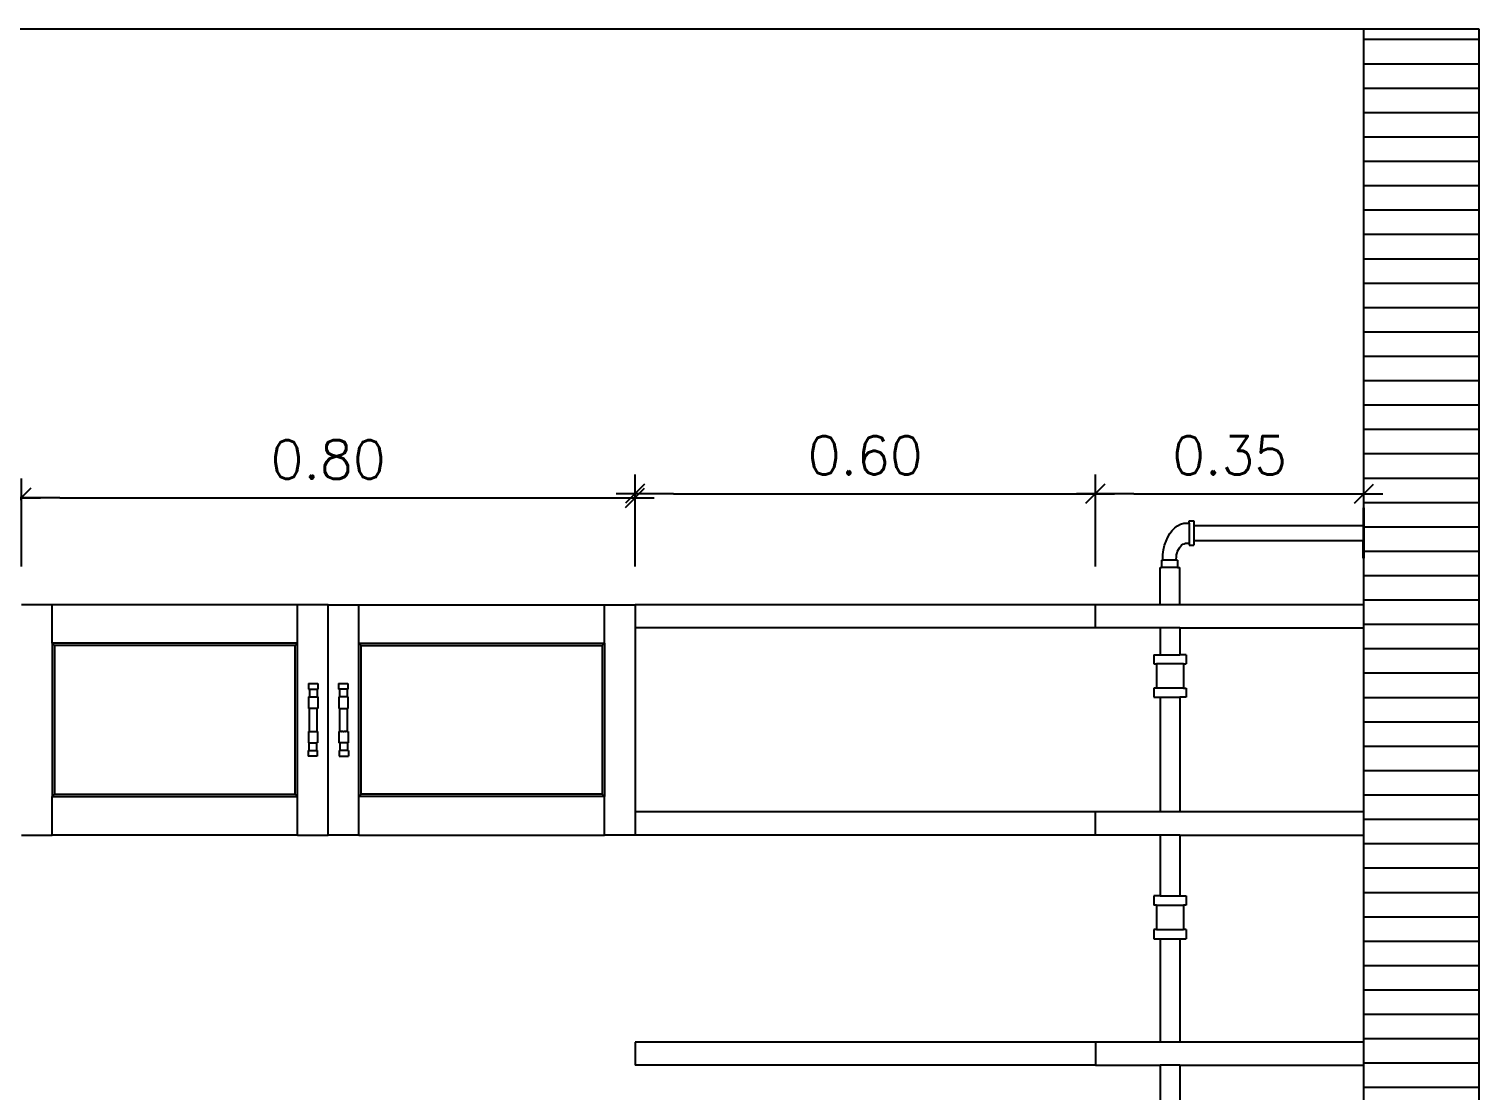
# Model space of a CAD drawing. Header units: millimetres. Extents: x 3 to 131, y 46 to 75.
# Drawn here: x 102.048 to 103.938, y 56.993 to 58.376 of the extents above; entities that cross this region are included whole.
import ezdxf

# ---------------------------------------------------------------- set-up
doc = ezdxf.new("R2010")
doc.units = ezdxf.units.MM
doc.header["$LTSCALE"] = 0.5
doc.layers.add('pared', color=5, linetype='Continuous')
doc.layers.add('SectionCutEdges', color=7, linetype='Continuous')
doc.styles.add('ROMANS', font='romans.shx')
doc.dimstyles.new('DIM 25', dxfattribs={"dimscale": 0, "dimtxt": 0.05, "dimasz": 0.05, "dimexe": 0.025, "dimexo": 0.05, "dimgap": 0.025, "dimtad": 1, "dimzin": 0, "dimdsep": 46, "dimtxsty": 'ROMANS', "dimblk": 'COTA', "dimcen": 0.025, "dimdle": 0.075, "dimclrd": 1, "dimclre": 1, "dimclrt": 3, "dimaunit": 1, "dimadec": 0, "dimazin": 0, "dimtfac": 0.75, "dimtix": 1, "dimtmove": 2, "dimatfit": 3, "dimfxl": 0.075, "dimtvp": 1.5, "dimtolj": 1, "dimtzin": 0, "dimarcsym": 0})

# ---------------------------------------------------------------- blocks, each defined once
blk = doc.blocks.new('COTA')
at = {"color": 4}
blk.add_line((-0.247, -0.249), (0.247, 0.249), dxfattribs=at)
at = {"color": 1}
blk.add_line((-1.001, -0.001), (0.495, -0.001), dxfattribs=at)
blk = doc.blocks.new('*D180')
at = {"layer": 'DEFPOINTS', "color": 1, "lineweight": -2, "ltscale": 0.5, "transparency": 16777216}
for p, q in [((101.0884, 57.676), (101.0884, 57.7903)), ((102.0384, 57.676), (102.0384, 57.7903)), ((101.1384, 57.7653), (101.9884, 57.7653))]:
    blk.add_line(p, q, dxfattribs=at)
at = {"layer": 'DEFPOINTS', "color": 0, "ltscale": 0.5, "transparency": 16777216}
for p in [(102.0384, 57.7653), (101.0884, 57.626), (102.0384, 57.626)]:
    blk.add_point(p, dxfattribs=at)
at = {"layer": 'DEFPOINTS', "color": 1, "lineweight": -2, "ltscale": 0.5, "transparency": 16777216, "xscale": 0.05, "yscale": 0.05, "zscale": 0.05, "rotation": 180}
blk.add_blockref('COTA', (101.0884, 57.7653), dxfattribs=at)
at = {"layer": 'DEFPOINTS', "color": 1, "lineweight": -2, "ltscale": 0.5, "transparency": 16777216, "xscale": 0.05, "yscale": 0.05, "zscale": 0.05}
blk.add_blockref('COTA', (102.0384, 57.7653), dxfattribs=at)
at = {"layer": 'DEFPOINTS', "color": 3, "ltscale": 0.5, "transparency": 16777216, "insert": (101.5634, 57.8153), "char_height": 0.05, "attachment_point": 5, "style": 'ROMANS'}
blk.add_mtext('\\A1;0.95', dxfattribs=at)
blk = doc.blocks.new('*D181')
at = {"layer": 'DEFPOINTS', "color": 1, "lineweight": -2, "ltscale": 0.5, "transparency": 16777216}
for p, q in [((102.0384, 57.676), (102.0384, 57.7902)), ((102.8384, 57.676), (102.8384, 57.7902)), ((102.0884, 57.7652), (102.7884, 57.7652))]:
    blk.add_line(p, q, dxfattribs=at)
at = {"layer": 'DEFPOINTS', "color": 0, "ltscale": 0.5, "transparency": 16777216}
for p in [(102.8384, 57.7652), (102.0384, 57.626), (102.8384, 57.626)]:
    blk.add_point(p, dxfattribs=at)
at = {"layer": 'DEFPOINTS', "color": 1, "lineweight": -2, "ltscale": 0.5, "transparency": 16777216, "xscale": 0.05, "yscale": 0.05, "zscale": 0.05, "rotation": 180}
blk.add_blockref('COTA', (102.0384, 57.7652), dxfattribs=at)
at = {"layer": 'DEFPOINTS', "color": 1, "lineweight": -2, "ltscale": 0.5, "transparency": 16777216, "xscale": 0.05, "yscale": 0.05, "zscale": 0.05}
blk.add_blockref('COTA', (102.8384, 57.7652), dxfattribs=at)
at = {"layer": 'DEFPOINTS', "color": 3, "ltscale": 0.5, "transparency": 16777216, "insert": (102.4384, 57.8152), "char_height": 0.05, "attachment_point": 5, "style": 'ROMANS'}
blk.add_mtext('\\A1;0.80', dxfattribs=at)
blk = doc.blocks.new('*D182')
at = {"layer": 'DEFPOINTS', "color": 1, "lineweight": -2, "ltscale": 0.5, "transparency": 16777216}
for p, q in [((102.8384, 57.676), (102.8384, 57.7956)), ((103.4384, 57.676), (103.4384, 57.7956)), ((102.8884, 57.7706), (103.3884, 57.7706))]:
    blk.add_line(p, q, dxfattribs=at)
at = {"layer": 'DEFPOINTS', "color": 0, "ltscale": 0.5, "transparency": 16777216}
for p in [(103.4384, 57.7706), (102.8384, 57.626), (103.4384, 57.626)]:
    blk.add_point(p, dxfattribs=at)
at = {"layer": 'DEFPOINTS', "color": 1, "lineweight": -2, "ltscale": 0.5, "transparency": 16777216, "xscale": 0.05, "yscale": 0.05, "zscale": 0.05, "rotation": 180}
blk.add_blockref('COTA', (102.8384, 57.7706), dxfattribs=at)
at = {"layer": 'DEFPOINTS', "color": 1, "lineweight": -2, "ltscale": 0.5, "transparency": 16777216, "xscale": 0.05, "yscale": 0.05, "zscale": 0.05}
blk.add_blockref('COTA', (103.4384, 57.7706), dxfattribs=at)
at = {"layer": 'DEFPOINTS', "color": 3, "ltscale": 0.5, "transparency": 16777216, "insert": (103.1384, 57.8206), "char_height": 0.05, "attachment_point": 5, "style": 'ROMANS'}
blk.add_mtext('\\A1;0.60', dxfattribs=at)
blk = doc.blocks.new('*D183')
at = {"layer": 'DEFPOINTS', "color": 1, "lineweight": -2, "ltscale": 0.5, "transparency": 16777216}
for p, q in [((103.4384, 57.676), (103.4384, 57.7956)), ((103.7884, 57.676), (103.7884, 57.7956)), ((103.4884, 57.7706), (103.7384, 57.7706))]:
    blk.add_line(p, q, dxfattribs=at)
at = {"layer": 'DEFPOINTS', "color": 0, "ltscale": 0.5, "transparency": 16777216}
for p in [(103.7884, 57.7706), (103.4384, 57.626), (103.7884, 57.626)]:
    blk.add_point(p, dxfattribs=at)
at = {"layer": 'DEFPOINTS', "color": 1, "lineweight": -2, "ltscale": 0.5, "transparency": 16777216, "xscale": 0.05, "yscale": 0.05, "zscale": 0.05, "rotation": 180}
blk.add_blockref('COTA', (103.4384, 57.7706), dxfattribs=at)
at = {"layer": 'DEFPOINTS', "color": 1, "lineweight": -2, "ltscale": 0.5, "transparency": 16777216, "xscale": 0.05, "yscale": 0.05, "zscale": 0.05}
blk.add_blockref('COTA', (103.7884, 57.7706), dxfattribs=at)
at = {"layer": 'DEFPOINTS', "color": 3, "ltscale": 0.5, "transparency": 16777216, "insert": (103.6134, 57.8206), "char_height": 0.05, "attachment_point": 5, "style": 'ROMANS'}
blk.add_mtext('\\A1;0.35', dxfattribs=at)

msp = doc.modelspace()

# ---------------------------------------------------------------- hatches: boundary and pattern name
at = {"layer": 'pared'}
h = msp.add_hatch(dxfattribs=at)
h.set_pattern_fill('LINE', color=8, scale=0.01)
h.set_pattern_definition([(0, (-4.510336, -7.836215), (0, 0.03175), [])])
h.paths.add_polyline_path([(103.9384, 58.376), (103.7884, 58.376), (103.7884, 57.752), (103.7884, 57.6867), (103.7884, 57.626), (103.7884, 57.596), (103.7884, 57.356), (103.7884, 57.326), (103.7884, 57.056), (103.7884, 57.026), (103.7884, 56.7912), (103.7884, 56.726), (103.7884, 56.634), (103.7884, 56.526), (103.7884, 55.776), (103.7884, 55.676), (103.9384, 55.676)])

# ---------------------------------------------------------------- linework, layer by layer
at = {"color": 1}
for p, q in [((103.7884, 58.376), (100.6884, 58.376)), ((102.0784, 57.626), (102.0384, 57.626)), ((102.0784, 57.576), (102.0784, 57.626)), ((102.3984, 57.626), (102.0784, 57.626)), ((102.4384, 57.626), (102.3984, 57.626)), ((102.3984, 57.576), (102.3984, 57.626)), ((102.4384, 57.626), (102.4784, 57.626)), ((102.4384, 57.326), (102.4384, 57.626)), ((102.4784, 57.576), (102.4784, 57.626)), ((102.4784, 57.626), (102.7984, 57.626)), ((102.7984, 57.576), (102.7984, 57.626)), ((102.7984, 57.626), (102.8384, 57.626)), ((102.8384, 57.626), (102.8384, 57.596)), ((103.4384, 57.626), (102.8384, 57.626)), ((103.4384, 57.596), (102.8384, 57.596)), ((102.8384, 57.596), (102.8384, 57.356)), ((102.3984, 57.576), (102.0784, 57.576)), ((102.0814, 57.573), (102.0784, 57.576)), ((102.0784, 57.576), (102.0784, 57.376)), ((102.3954, 57.573), (102.0814, 57.573)), ((102.0814, 57.573), (102.0814, 57.379)), ((102.3954, 57.573), (102.3984, 57.576)), ((102.3954, 57.379), (102.3954, 57.573)), ((102.3984, 57.376), (102.3984, 57.576)), ((102.4784, 57.576), (102.7984, 57.576)), ((102.4814, 57.573), (102.4784, 57.576)), ((102.4784, 57.376), (102.4784, 57.576)), ((102.4814, 57.379), (102.4814, 57.573)), ((102.4814, 57.573), (102.7954, 57.573)), ((102.7954, 57.573), (102.7984, 57.576)), ((102.7954, 57.573), (102.7954, 57.379)), ((102.7984, 57.576), (102.7984, 57.376)), ((102.4129, 57.5234), (102.4129, 57.5159)), ((102.4129, 57.5234), (102.4248, 57.5234)), ((102.4129, 57.5159), (102.4138, 57.5159)), ((102.4138, 57.5159), (102.4138, 57.506)), ((102.4138, 57.5159), (102.4238, 57.5159)), ((102.4238, 57.5159), (102.4238, 57.506)), ((102.4238, 57.5159), (102.4248, 57.5159)), ((102.4248, 57.5234), (102.4248, 57.5159)), ((102.4519, 57.5234), (102.4519, 57.5159)), ((102.4519, 57.5234), (102.4639, 57.5234)), ((102.453, 57.5159), (102.4519, 57.5159)), ((102.453, 57.5159), (102.453, 57.506)), ((102.463, 57.5159), (102.453, 57.5159)), ((102.463, 57.5159), (102.463, 57.506)), ((102.463, 57.5159), (102.4639, 57.5159)), ((102.4639, 57.5234), (102.4639, 57.5159)), ((102.4127, 57.506), (102.4127, 57.491)), ((102.4127, 57.506), (102.4138, 57.506)), ((102.4138, 57.506), (102.4238, 57.506)), ((102.4247, 57.506), (102.4238, 57.506)), ((102.4247, 57.506), (102.4247, 57.491)), ((102.4521, 57.506), (102.4521, 57.491)), ((102.4521, 57.506), (102.453, 57.506)), ((102.463, 57.506), (102.453, 57.506)), ((102.463, 57.506), (102.464, 57.506)), ((102.464, 57.506), (102.464, 57.491)), ((102.4127, 57.491), (102.4136, 57.491)), ((102.4136, 57.491), (102.4136, 57.461)), ((102.4236, 57.491), (102.4136, 57.491)), ((102.4236, 57.491), (102.4236, 57.461)), ((102.4247, 57.491), (102.4236, 57.491)), ((102.4531, 57.491), (102.4521, 57.491)), ((102.4531, 57.491), (102.4531, 57.461)), ((102.4531, 57.491), (102.4631, 57.491)), ((102.4631, 57.491), (102.4631, 57.461)), ((102.464, 57.491), (102.4631, 57.491)), ((102.4126, 57.461), (102.4126, 57.446)), ((102.4126, 57.461), (102.4131, 57.461)), ((102.4131, 57.461), (102.4136, 57.461)), ((102.4136, 57.461), (102.4131, 57.461)), ((102.4136, 57.461), (102.4137, 57.461)), ((102.4136, 57.461), (102.4137, 57.461)), ((102.4137, 57.461), (102.414, 57.461)), ((102.414, 57.461), (102.4142, 57.461)), ((102.4142, 57.461), (102.4147, 57.461)), ((102.4147, 57.461), (102.4149, 57.461)), ((102.4149, 57.461), (102.4151, 57.461)), ((102.4151, 57.461), (102.4159, 57.461)), ((102.4159, 57.461), (102.416, 57.461)), ((102.416, 57.461), (102.4165, 57.461)), ((102.4165, 57.461), (102.4171, 57.461)), ((102.4171, 57.461), (102.4175, 57.461)), ((102.4175, 57.461), (102.4181, 57.461)), ((102.4181, 57.461), (102.4184, 57.461)), ((102.4184, 57.461), (102.419, 57.461)), ((102.419, 57.461), (102.4196, 57.461)), ((102.4196, 57.461), (102.4197, 57.461)), ((102.4197, 57.461), (102.4206, 57.461)), ((102.4206, 57.461), (102.4209, 57.461)), ((102.4209, 57.461), (102.4211, 57.461)), ((102.4211, 57.461), (102.422, 57.461)), ((102.422, 57.461), (102.422, 57.461)), ((102.422, 57.461), (102.4224, 57.461)), ((102.4224, 57.461), (102.4228, 57.461)), ((102.4228, 57.461), (102.4231, 57.461)), ((102.4231, 57.461), (102.4234, 57.461)), ((102.4234, 57.461), (102.4235, 57.461)), ((102.4235, 57.461), (102.4236, 57.461)), ((102.424, 57.461), (102.4236, 57.461)), ((102.4245, 57.461), (102.424, 57.461)), ((102.4245, 57.461), (102.4245, 57.446)), ((102.4522, 57.461), (102.4522, 57.446)), ((102.4528, 57.461), (102.4522, 57.461)), ((102.4531, 57.461), (102.4528, 57.461)), ((102.4531, 57.461), (102.4534, 57.461)), ((102.4536, 57.461), (102.4534, 57.461)), ((102.4537, 57.461), (102.4536, 57.461)), ((102.4548, 57.461), (102.4537, 57.461)), ((102.4548, 57.461), (102.4554, 57.461)), ((102.4548, 57.461), (102.4548, 57.461)), ((102.4558, 57.461), (102.4554, 57.461)), ((102.4562, 57.461), (102.4558, 57.461)), ((102.4562, 57.461), (102.4566, 57.461)), ((102.4571, 57.461), (102.4566, 57.461)), ((102.4577, 57.461), (102.4571, 57.461)), ((102.4577, 57.461), (102.4579, 57.461)), ((102.4579, 57.461), (102.4592, 57.461)), ((102.4592, 57.461), (102.4593, 57.461)), ((102.4597, 57.461), (102.4593, 57.461)), ((102.4604, 57.461), (102.4597, 57.461)), ((102.4604, 57.461), (102.4608, 57.461)), ((102.4608, 57.461), (102.4608, 57.461)), ((102.4618, 57.461), (102.4608, 57.461)), ((102.4621, 57.461), (102.4618, 57.461)), ((102.4621, 57.461), (102.4623, 57.461)), ((102.463, 57.461), (102.4623, 57.461)), ((102.4631, 57.461), (102.463, 57.461)), ((102.4631, 57.461), (102.463, 57.461)), ((102.4631, 57.461), (102.4642, 57.461)), ((102.4642, 57.461), (102.4642, 57.446)), ((102.4126, 57.446), (102.4133, 57.446)), ((102.4133, 57.446), (102.4133, 57.4362)), ((102.4133, 57.446), (102.4233, 57.446)), ((102.4233, 57.446), (102.4233, 57.4362)), ((102.4245, 57.446), (102.4233, 57.446)), ((102.4534, 57.446), (102.4522, 57.446)), ((102.4534, 57.446), (102.4534, 57.4362)), ((102.4634, 57.446), (102.4534, 57.446)), ((102.4634, 57.446), (102.4634, 57.4362)), ((102.4642, 57.446), (102.4634, 57.446)), ((102.4121, 57.4362), (102.4121, 57.4287)), ((102.4133, 57.4362), (102.4121, 57.4362)), ((102.424, 57.4287), (102.4121, 57.4287)), ((102.4133, 57.4362), (102.4233, 57.4362)), ((102.4233, 57.4362), (102.424, 57.4362)), ((102.424, 57.4362), (102.424, 57.4287)), ((102.4527, 57.4362), (102.4527, 57.4287)), ((102.4527, 57.4362), (102.4534, 57.4362)), ((102.4527, 57.4287), (102.4647, 57.4287)), ((102.4634, 57.4362), (102.4534, 57.4362)), ((102.4647, 57.4362), (102.4634, 57.4362)), ((102.4647, 57.4362), (102.4647, 57.4287)), ((102.0814, 57.379), (102.0784, 57.376)), ((102.0784, 57.376), (102.3984, 57.376)), ((102.0784, 57.326), (102.0784, 57.376)), ((102.0814, 57.379), (102.3954, 57.379)), ((102.3954, 57.379), (102.3984, 57.376)), ((102.3984, 57.326), (102.3984, 57.376)), ((102.4814, 57.379), (102.4784, 57.376)), ((102.7984, 57.376), (102.4784, 57.376)), ((102.4784, 57.326), (102.4784, 57.376)), ((102.7954, 57.379), (102.4814, 57.379)), ((102.7954, 57.379), (102.7984, 57.376)), ((102.7984, 57.326), (102.7984, 57.376)), ((102.8384, 57.356), (102.8384, 57.326)), ((103.4384, 57.356), (102.8384, 57.356)), ((102.0384, 57.326), (102.0784, 57.326)), ((102.3984, 57.326), (102.0784, 57.326)), ((102.3984, 57.326), (102.4384, 57.326)), ((102.4784, 57.326), (102.4384, 57.326)), ((102.4784, 57.326), (102.7984, 57.326)), ((102.8384, 57.326), (102.7984, 57.326)), ((103.4384, 57.326), (102.8384, 57.326)), ((103.4384, 57.056), (102.8384, 57.056)), ((102.8384, 57.056), (102.8384, 57.026)), ((103.4384, 57.026), (102.8384, 57.026))]:
    msp.add_line(p, q, dxfattribs=at)
at = {"color": 5}
for p, q in [((103.7876, 57.752), (103.7884, 57.752)), ((103.7876, 57.752), (103.7876, 57.7289)), ((103.7876, 57.7289), (103.7876, 57.7098)), ((103.7876, 57.6867), (103.7876, 57.7098)), ((103.7876, 57.6867), (103.7884, 57.6867))]:
    msp.add_line(p, q, dxfattribs=at)
at = {"color": 2}
for p, q in [((103.5354, 57.7187), (103.5385, 57.7228)), ((103.5385, 57.7228), (103.5419, 57.7262)), ((103.5419, 57.7262), (103.5456, 57.7289)), ((103.5456, 57.7289), (103.5495, 57.7309)), ((103.5495, 57.7309), (103.5536, 57.7321)), ((103.5536, 57.7321), (103.5574, 57.7324)), ((103.5574, 57.7324), (103.5605, 57.7324)), ((103.5605, 57.7352), (103.5668, 57.7352)), ((103.5605, 57.7324), (103.5605, 57.7352)), ((103.5605, 57.7324), (103.5605, 57.7063)), ((103.5668, 57.7352), (103.5668, 57.7289)), ((103.7876, 57.7289), (103.5668, 57.7289)), ((103.5668, 57.7289), (103.5668, 57.7098)), ((103.5272, 57.6976), (103.5286, 57.7035)), ((103.5286, 57.7035), (103.5304, 57.709)), ((103.5304, 57.709), (103.5327, 57.7141)), ((103.5327, 57.7141), (103.5354, 57.7187)), ((103.5478, 57.7002), (103.5492, 57.702)), ((103.5492, 57.702), (103.5507, 57.7035)), ((103.5507, 57.7035), (103.5523, 57.7047)), ((103.5523, 57.7047), (103.5541, 57.7055)), ((103.5541, 57.7055), (103.5558, 57.7061)), ((103.5558, 57.7061), (103.558, 57.7063)), ((103.558, 57.7063), (103.5605, 57.7063)), ((103.5605, 57.7063), (103.5605, 57.7036)), ((103.5605, 57.7036), (103.5668, 57.7036)), ((103.5668, 57.7098), (103.7876, 57.7098)), ((103.5668, 57.7098), (103.5668, 57.7036)), ((103.5244, 57.6841), (103.5244, 57.6747)), ((103.5244, 57.6841), (103.5262, 57.6841)), ((103.5262, 57.6859), (103.5264, 57.6916)), ((103.5262, 57.6841), (103.5262, 57.6859)), ((103.5437, 57.6841), (103.5262, 57.6841)), ((103.5264, 57.6916), (103.5272, 57.6976)), ((103.5437, 57.685), (103.5439, 57.6882)), ((103.5437, 57.6841), (103.5437, 57.685)), ((103.5455, 57.6841), (103.5437, 57.6841)), ((103.5439, 57.6882), (103.5442, 57.6908)), ((103.5442, 57.6908), (103.5448, 57.6934)), ((103.5448, 57.6934), (103.5456, 57.6959)), ((103.5455, 57.6841), (103.5455, 57.6747)), ((103.5456, 57.6959), (103.5466, 57.6981)), ((103.5466, 57.6981), (103.5478, 57.7002)), ((103.5229, 57.6747), (103.5244, 57.6747)), ((103.5229, 57.626), (103.5229, 57.6747)), ((103.5455, 57.6747), (103.5244, 57.6747)), ((103.5455, 57.6747), (103.5484, 57.6747)), ((103.5484, 57.626), (103.5484, 57.6747)), ((103.5229, 57.596), (103.5229, 57.5609)), ((103.5484, 57.596), (103.5484, 57.5609)), ((103.5145, 57.5609), (103.5145, 57.5491)), ((103.5145, 57.5609), (103.5229, 57.5609)), ((103.5229, 57.5609), (103.5484, 57.5609)), ((103.5568, 57.5609), (103.5484, 57.5609)), ((103.5568, 57.5609), (103.5568, 57.5491)), ((103.5145, 57.5491), (103.5181, 57.5491)), ((103.5181, 57.5491), (103.5181, 57.5175)), ((103.5532, 57.5491), (103.5181, 57.5491)), ((103.5532, 57.5491), (103.5532, 57.5175)), ((103.5532, 57.5491), (103.5568, 57.5491)), ((103.5145, 57.5175), (103.5145, 57.5056)), ((103.5181, 57.5175), (103.5145, 57.5175)), ((103.5532, 57.5175), (103.5181, 57.5175)), ((103.5532, 57.5175), (103.5568, 57.5175)), ((103.5568, 57.5175), (103.5568, 57.5056)), ((103.5145, 57.5056), (103.5229, 57.5056)), ((103.5229, 57.5056), (103.5229, 57.356)), ((103.5229, 57.5056), (103.5484, 57.5056)), ((103.5484, 57.5056), (103.5484, 57.356)), ((103.5568, 57.5056), (103.5484, 57.5056)), ((103.5229, 57.326), (103.5229, 57.2466)), ((103.5484, 57.326), (103.5484, 57.2466)), ((103.5145, 57.2466), (103.5145, 57.2347)), ((103.5229, 57.2466), (103.5145, 57.2466)), ((103.5181, 57.2347), (103.5145, 57.2347)), ((103.5181, 57.2347), (103.5181, 57.2029)), ((103.5181, 57.2347), (103.5532, 57.2347)), ((103.5229, 57.2466), (103.5484, 57.2466)), ((103.5484, 57.2466), (103.5568, 57.2466)), ((103.5532, 57.2347), (103.5532, 57.2029)), ((103.5568, 57.2347), (103.5532, 57.2347)), ((103.5568, 57.2466), (103.5568, 57.2347)), ((103.5145, 57.2029), (103.5145, 57.1909)), ((103.5181, 57.2029), (103.5145, 57.2029)), ((103.5181, 57.2029), (103.5532, 57.2029)), ((103.5568, 57.2029), (103.5532, 57.2029)), ((103.5568, 57.2029), (103.5568, 57.1909)), ((103.5145, 57.1909), (103.5229, 57.1909)), ((103.5229, 57.1909), (103.5229, 57.056)), ((103.5229, 57.1909), (103.5484, 57.1909)), ((103.5484, 57.1909), (103.5484, 57.056)), ((103.5484, 57.1909), (103.5568, 57.1909)), ((103.5229, 57.026), (103.5229, 56.9186)), ((103.5484, 57.026), (103.5484, 56.9186))]:
    msp.add_line(p, q, dxfattribs=at)
at = {"color": 4}
for p, q in [((103.4384, 57.596), (103.4384, 57.626)), ((103.5229, 57.626), (103.4384, 57.626)), ((103.5484, 57.626), (103.5229, 57.626)), ((103.7884, 57.626), (103.5484, 57.626)), ((103.5229, 57.596), (103.4384, 57.596)), ((103.5484, 57.596), (103.5229, 57.596)), ((103.5484, 57.596), (103.7884, 57.596)), ((103.4384, 57.326), (103.4384, 57.356)), ((103.5229, 57.356), (103.4384, 57.356)), ((103.5484, 57.356), (103.5229, 57.356)), ((103.7884, 57.356), (103.5484, 57.356)), ((103.5229, 57.326), (103.4384, 57.326)), ((103.5484, 57.326), (103.5229, 57.326)), ((103.5484, 57.326), (103.7884, 57.326)), ((103.4384, 57.056), (103.4384, 57.026)), ((103.5229, 57.056), (103.4384, 57.056)), ((103.5484, 57.056), (103.5229, 57.056)), ((103.7884, 57.056), (103.5484, 57.056)), ((103.4384, 57.026), (103.5229, 57.026)), ((103.5484, 57.026), (103.5229, 57.026)), ((103.5484, 57.026), (103.7884, 57.026))]:
    msp.add_line(p, q, dxfattribs=at)
at = {"layer": 'SectionCutEdges', "color": 5}
for p, q in [((103.9384, 58.376), (103.7884, 58.376)), ((103.7884, 57.752), (103.7884, 58.376)), ((103.9384, 55.676), (103.9384, 58.376)), ((103.7884, 57.752), (103.7884, 57.6867)), ((103.7884, 57.626), (103.7884, 57.6867)), ((103.7884, 57.596), (103.7884, 57.626)), ((103.7884, 57.356), (103.7884, 57.596)), ((103.7884, 57.326), (103.7884, 57.356)), ((103.7884, 57.056), (103.7884, 57.326)), ((103.7884, 57.026), (103.7884, 57.056)), ((103.7884, 56.7912), (103.7884, 57.026))]:
    msp.add_line(p, q, dxfattribs=at)

# ---------------------------------------------------------------- dimensions: what is measured, and where the dimension line sits
at = {"layer": 'DEFPOINTS', "color": 5, "ltscale": 0.5}
for base, p1, p2, picture, middle in [((103.4384, 57.7706), (102.8384, 57.626), (103.4384, 57.626), '*D182', (103.1384, 57.8206)), ((103.7884, 57.7706), (103.4384, 57.626), (103.7884, 57.626), '*D183', (103.6134, 57.8206)), ((102.0384, 57.7653), (101.0884, 57.626), (102.0384, 57.626), '*D180', (101.5634, 57.8153)), ((102.8384, 57.7652), (102.0384, 57.626), (102.8384, 57.626), '*D181', (102.4384, 57.8152))]:
    dim = msp.add_linear_dim(base=base, p1=p1, p2=p2, dimstyle='DIM 25', override={"dimscale": 1}, dxfattribs=at)
    dim.commit()
    dim.dimension.update_dxf_attribs({"geometry": picture, "text_midpoint": middle})

doc.saveas('drawing.dxf')
